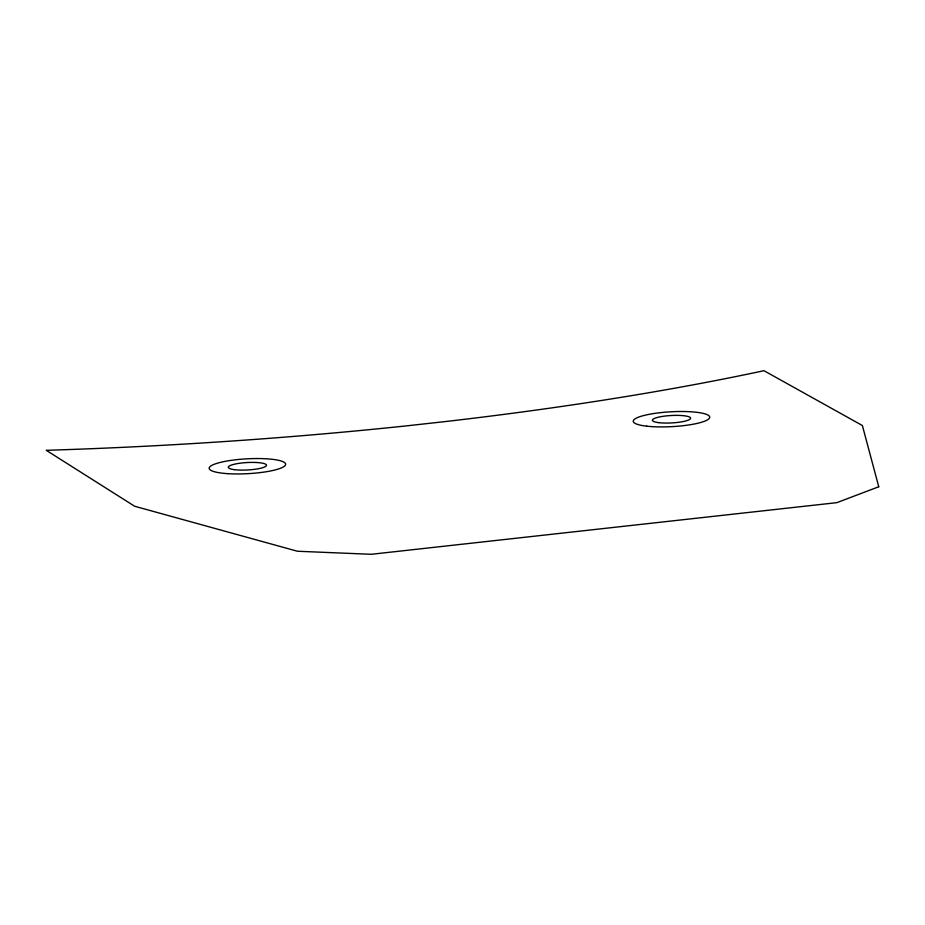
<?xml version="1.0" encoding="UTF-8"?>
<svg xmlns="http://www.w3.org/2000/svg" width="925" height="925" viewBox="0 0 925 925"><rect width="100%" height="100%" fill="white"/><g stroke="black" fill="none" stroke-linecap="round" stroke-linejoin="round"><path stroke-width="1.39" d="M878.75 486.758L836.836 502.657L371.283 554.295L297.422 551.242L134.645 506.252L46.25 450.313A968.683 188.157 -3.1 0 0 407.567 425.754L446.74 421.407A968.683 188.157 -3.1 0 0 763.969 370.705L862.378 425.523L878.75 486.758M646.702 426.171A38.283 7.435 -3.1 0 0 709.105 418.597A38.283 7.435 -3.1 0 0 658.681 412.862A38.283 7.435 -3.1 0 0 646.702 426.171M658.415 422.609A19.147 3.723 -3.1 0 0 690.108 419.094A19.147 3.723 -3.1 0 0 665.965 415.938A19.147 3.723 -3.1 0 0 658.415 422.609M227.723 473.658A38.283 7.435 -3.1 0 0 285.628 464.385A38.283 7.435 -3.1 0 0 228.845 460.708A38.283 7.435 -3.1 0 0 227.723 473.658M234.314 469.646A19.147 3.723 -3.1 0 0 266.018 466.131A19.147 3.723 -3.1 0 0 241.876 462.974A19.147 3.723 -3.1 0 0 234.314 469.646"/></g></svg>
